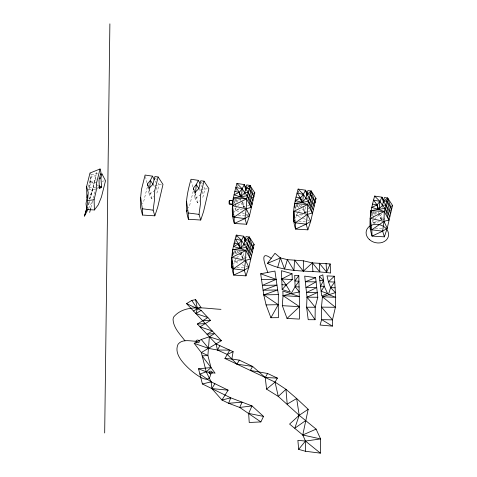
<?xml version="1.0" encoding="UTF-8"?>
<svg xmlns="http://www.w3.org/2000/svg" width="477" height="477" viewBox="0 0 477 477"><rect width="100%" height="100%" fill="white"/><g stroke="black" fill="none" stroke-linecap="round" stroke-linejoin="round"><path stroke-width="0.36" stroke-dasharray="2.38 1.79" d="M245.667 207.203L243.61 207.131L244.045 201.413M244.528 194.986L244.689 192.839M244.325 258.808L242.954 258.761L243.389 253.043M243.872 246.615L244.033 244.468M305.25 207.024L304.821 212.736L303.342 212.718M384.754 219.867L381.332 219.748L381.761 214.03M382.25 207.602L382.411 205.456M149.593 189.214L149.146 194.389L151.799 198.718L153.695 196.548M195.504 193.418L195.051 198.593L197.705 202.922L199.601 200.751M246.43 257.526L242.954 258.761L240.301 254.426L240.623 250.729M88.692 190.347L90.541 182.989L91.143 176.925L97.207 175.196M91.143 176.925L89.092 187.378L88.323 188.427M89.998 173.026L91.345 174.993L88.042 187.151M89.962 198.861L96.861 171.392M91.149 195.451L95.627 177.617M90.928 207.447L92.532 201.073M93.242 198.241L95.376 189.745M147.315 187.002L143.589 201.854L142.587 203.727M156.265 189.506L157.285 185.47L153.588 185.505M158.042 182.935L158.996 184.855L157.016 192.744L155.591 194.372M193.227 191.205L189.494 206.058L188.498 207.936M202.176 193.71L203.19 189.673L199.493 189.709M203.947 187.145L204.901 189.059L202.922 196.947L201.497 198.581M236.21 207.048L235.399 210.262L234.404 212.14M237.385 202.373L238.053 199.72L239.347 199.034M235.555 258.677L234.744 261.891L233.748 263.769M236.729 254.002L237.397 251.349L239.543 250.962M297.421 212.653L296.611 215.872L295.609 217.745M298.59 207.984L299.258 205.325L300.695 205.068M375.137 223.647L373.121 222.878L373.771 220.302M375.268 214.328L375.769 212.337L377.068 211.645M89.455 199.034L92.776 187.658M89.569 199.207L93.385 186.537M88.549 208.407L92.616 200.722M237.79 205.629L240.957 202.797L243.61 207.131L245.506 204.955M241.123 252.411L242.954 258.761L244.856 256.584M306.246 211.108L304.821 212.736L302.168 208.407M308.142 208.932L310.038 206.762M374.457 219.187L378.678 215.413L381.332 219.748L383.228 217.572M236.61 257.729L242.083 253.209M298.477 211.71L301.637 208.878M155.079 190.317L149.146 194.389L148.281 188.797M200.99 194.527L195.051 198.593L194.187 193M96.312 179.65L90.409 181.904L98.316 185.559M239.508 208.693L235.399 210.262L234.893 207.388M301.398 214.042L296.611 215.872L296.104 212.992M239.537 260.066L234.744 261.891L234.237 259.017M372.615 220.004L373.121 222.878L377.229 221.31M242.191 202.194L243.61 207.131L247.086 205.897M247.784 205.653L249.173 205.164M307.599 211.752L304.821 212.736L302.99 206.386M308.297 211.508L310.384 210.768M379.501 213.398L381.332 219.748L384.808 218.514M91.345 174.993L97.541 173.306M239.001 254.73L240.301 254.426M242.56 208.956L235.399 210.262L239.43 211.806M303.05 214.698L296.611 215.872L302.651 218.186M373.121 222.878L379.561 221.704M241.905 260.585L234.744 261.891L238.774 263.435M240.915 199.207L238.053 199.72L239.019 200.745M90.541 182.989L98.393 181.797M101.965 181.254L105.53 180.711M88.597 189.834L95.066 189.119M95.788 189.041L98.661 188.719M158.996 184.855L161.661 184.563M204.901 189.059L207.567 188.767M89.092 187.378L98.661 187.151M238.351 215.813L245.78 215.717M246.526 215.705L248.01 215.687M298.817 221.429L306.991 221.322M375.327 228.441L382.017 228.352M236.95 267.454L245.124 267.341M306.192 212.784L304.821 212.736L303.104 206.529M303.324 218.442L310.706 221.274M242.113 212.837L245.47 214.119M246.144 214.376L249.501 215.664M242.131 264.723L248.845 267.293M375.769 212.337L376.741 213.362M299.258 205.325L300.713 206.863M237.397 251.349L238.846 252.888M199.422 189.435L200.209 190.657M153.516 185.231L154.304 186.453M200.954 185.326L201.592 186.573M155.049 181.123L155.687 182.363M201.401 182.029L202.355 183.943M155.496 177.82L156.45 179.74M373.157 211.538L374.308 214.954M296.646 204.526L297.797 207.942M235.435 198.921L236.819 203.017M235.012 251.23L236.163 254.646M371.881 213.428L373.02 216.892M295.138 205.724L296.277 209.188M234.159 200.811L235.751 205.659M233.277 251.749L234.416 255.213M379.614 213.541L381.332 219.748M241.893 200.924L243.61 207.131M240.855 251.176L242.954 258.761M194.843 192.583L197.705 202.922M148.937 188.379L151.799 198.718M298.638 191.17L298.978 192.571M237.427 185.559L237.773 186.966M236.771 237.188L237.117 238.589M191.349 180.652L192.899 186.966M145.443 176.448L146.988 182.763M374.01 212.003L374.642 215.598M372.537 211.752L373.676 218.222M371.476 213.529L371.982 216.409M296.867 201.401L297.243 203.554M297.374 204.275L298.006 207.871M296.026 204.74L296.658 208.336M295.09 207.239L295.472 209.397M236.026 188.212L236.532 191.092M236.288 199.386L236.795 202.266M234.815 199.136L235.954 205.605M233.754 200.912L234.261 203.792M235.62 241.279L235.876 242.721M235.632 251.015L236.139 253.895M234.159 250.765L234.791 254.36M233.098 252.542L233.605 255.422M378.142 211.919L378.571 214.716M301.631 204.913L301.846 206.308M240.42 199.303L240.635 200.704M239.764 250.932L239.979 252.333M298.274 191.283L298.381 192.762"/><path stroke-width="0.72" d="M287.035 318.421L299.52 306.663L298.799 275.587L294.703 275.348L295.102 286.731L291.095 293.653L283.022 295.657L282.318 305.679L287.035 318.421L299.365 319.089L299.52 306.663L283.022 295.657L282.849 291.018L299.55 296.605L283.022 295.657M140.667 197.353L140.59 207.483L142.498 215.055L154.834 215.825L157.684 207.256L162.991 184.414L158.125 176.973L154.858 176.544L152.878 184.432L148.937 188.379L147.53 183.907L150.368 180.342L152.491 176.162L145.097 175.047L141.436 189.625L140.667 197.353L142.289 208.777L142.498 215.055M198.396 180.366L196.274 184.545L193.435 188.111L194.843 192.583L198.784 188.636L200.763 180.747L204.031 181.177L208.896 188.624L203.59 211.46L200.739 220.028L188.409 219.265C184.104 206.171 187.413 192.1 191.003 179.251L198.396 180.366L199.994 183.466M232.311 255.618L232.591 249.668L240.092 248.416L244.033 244.468L246.019 236.58L249.28 237.009L254.152 244.457L248.845 267.293L245.995 275.861L233.658 275.098C229.359 262.004 232.663 247.933 236.258 235.083L243.646 236.198L245.566 239.925M233.14 200.268L233.247 198.038L240.748 196.786L244.689 192.839L246.669 184.951L249.936 185.38L254.807 192.827L249.501 215.664L246.651 224.238L234.314 223.469C230.015 210.375 233.319 196.303 236.908 183.454L244.302 184.569L246.221 188.296M294.279 207.364L294.458 203.643L301.959 202.397L305.9 198.45L307.88 190.561L311.147 190.991L316.012 198.432L310.706 221.274L307.856 229.842L295.525 229.073C291.22 215.98 294.53 201.908 298.119 189.065L305.513 190.18L307.432 193.9M370.689 216.606L370.969 210.655L378.47 209.403L382.411 205.456L384.39 197.567L387.658 197.997L392.523 205.444L387.217 228.28L384.367 236.848L372.036 236.085C367.731 222.992 371.04 208.92 374.63 196.071L382.023 197.186L383.621 200.286M266.577 389.137L275.038 382.107L277.417 378.118L267.627 373.497L265.242 377.492L266.577 389.137L278.282 396.411L299.192 415.306L316.114 429.127L320.58 438.935L320.383 453.15L305.363 451.248L305.459 441.052L302.764 434.976L289.581 424.077L299.192 415.306L308.196 409.284L296.67 398.528L285.956 389.286L275.038 382.107L224.923 358.471L229.765 350.136L217.429 350.005L208.723 348.443L194.193 343.321L201.252 339.487L209.379 336.774L214.68 333.518L207 334.246L212.301 330.99L200.024 326.828L210.524 320.377L201.115 310.378L186.561 303.616L191.76 300.427L195.642 299.657L201.061 307.528L197.359 308.691L193.537 311.04M104.684 432.973L109.883 23.85M270.906 317.736L278.246 304.696L278.371 294.607L274.931 271.061L260.675 273.792L263.757 294.875L266.077 304.91L270.906 317.736L278.431 317.658L278.246 304.696L263.757 294.875L277.692 289.956L263.077 290.225L276.988 285.121L262.368 285.389L276.141 279.361L260.675 273.792M330.173 263.93L326.626 272.146L319.286 263.173L319.834 271.884L312.363 262.905L303.283 271.169L303.414 260.806L287.381 259.649L280.393 257.938L274.979 253.293L267.4 263.387C287.154 273.088 309.627 270.143 330.674 273.035L330.173 263.93L312.363 262.905L303.414 260.806M315.07 319.733L315.225 307.254L317.789 297.254L315.637 277.686L304.696 276.111L307.009 297.183L306.61 307.2L308.208 319.697L315.07 319.733L306.61 307.2L315.225 307.254L307.009 297.183L317.277 292.604L306.496 292.526L316.728 287.595L305.948 287.524L316.09 281.835L305.316 281.764L315.637 277.686M332.403 326.131L332.487 319.876L335.403 307.289L335.689 297.29L334.419 276.225L327.013 275.897L328.42 281.788L330.621 287.619L335.379 292.639L322.416 296.795L321.486 307.116L321.671 319.62L320.067 325.034L332.403 326.131L321.671 319.62L332.487 319.876L321.486 307.116L335.403 307.289L322.416 296.795L335.689 297.29L328.468 294.547L330.621 287.619L334.765 282.056L328.42 281.788L334.419 276.225M245.691 188.862L249.215 188.254L252.822 200.716L248.219 192.237L245.691 188.862L249.936 185.38L246.537 198.915L246.269 208.753L249.501 215.664L244.928 218.573L234.1 217.19L232.406 215.896L232.687 209.946M232.895 205.48L233.003 203.25M245.035 240.491L248.559 239.883L252.166 252.345L247.563 243.866L245.035 240.491L249.28 237.009L245.882 250.544L245.613 260.382L248.845 267.293L244.272 270.203L233.444 268.819L231.75 267.525L232.066 260.83M306.902 194.467L310.426 193.859L314.033 206.32L309.424 197.842L306.902 194.467L311.147 190.991L307.748 204.52L307.474 214.364L310.706 221.274L306.139 224.178L295.311 222.795L293.611 221.501L294.07 211.83M383.413 201.473L386.936 200.871L390.544 213.332L385.935 204.854L383.413 201.473L387.658 197.997L384.259 211.532L383.985 221.37L387.217 228.28L382.649 231.19L371.821 229.807L370.122 228.513L370.408 222.556M260.871 421.912L249.227 422.497L248.654 413.416L251.993 405.903L239.722 407.459L242.072 402.177L228.608 403.28L230.755 397.842L221.954 400.012L228.119 390.168L211.15 381.862L199.875 374.028L206.255 371.839L210.995 367.594L207.889 355.431L209.379 336.774L221.441 340.715L201.318 352.527L206.255 371.839L211.15 381.862L211.848 388.588L221.954 400.012L228.608 403.28L239.722 407.459L260.871 421.912L263.525 416.409L251.993 405.903L230.755 397.842L202.397 383.967L198.533 368.787L210.995 367.594L215.085 373.169L206.255 371.839L198.533 368.787M101.917 173.855L105.53 180.711L101.44 196.995L98.262 204.848L94.404 209.963L86.832 209.516L88.239 192.553L86.599 186.555L89.998 173.026L100.051 168.989L100.987 172.37L99.001 180.258L99.377 188.642L101.607 187.079L100.903 177.897L101.917 173.855L100.569 174.236M149.659 188.475L150.368 180.342L153.123 184.617M195.564 192.678L196.274 184.545L199.028 188.82M241.475 196.882L242.179 188.749L244.302 184.569L245.893 190.192M240.819 248.511L241.523 240.378L243.646 236.198L245.041 241.118M302.746 201.753L303.39 194.36L305.513 190.18L306.902 195.093M379.191 209.498L379.901 201.366L382.023 197.186L383.615 202.808M210.542 373.837C209.975 385.517 196.852 375.065 192.726 371.804A74.162 60.078 14.1 0 1 187.944 367.648C182.017 361.888 173.962 353.099 178.058 344.245C182.244 338.759 190.228 341.174 196.095 341.258M154.834 215.825L153.111 210.16L154.453 200.346L154.727 190.502L158.125 176.973M200.739 220.028L199.022 214.37L200.358 204.55L200.632 194.711L204.031 181.177M246.651 224.238L244.928 218.573L246.269 208.753L251.146 207.394L247.348 195.695L244.689 192.839L248.219 192.237L251.951 204.18L250.914 203.172M245.995 275.861L244.272 270.203L245.613 260.382L250.491 259.023L246.692 247.324L244.033 244.468L247.563 243.866L251.301 255.803L246.692 247.324L240.092 248.416L233.402 246.448L238.685 243.944L241.523 240.378L236.258 235.083L236.359 236.562M307.856 229.842L306.139 224.178L307.474 214.364L312.357 212.998L308.553 201.306L305.9 198.45L309.424 197.842L313.162 209.785L308.553 201.306L301.959 202.397L295.263 200.429L295.519 201.866M384.367 236.848L382.649 231.19L383.985 221.37L388.868 220.01L385.07 208.312L382.411 205.456L385.935 204.854L389.673 216.791L385.07 208.312L378.47 209.403L371.774 207.435L377.063 204.931L379.901 201.366L374.63 196.071M87.524 194.998L86.003 203.768L86.832 209.516M277.417 378.118L265.242 377.492L252.661 366.443L236.956 364.148L231.828 359.002L233.134 351.662L216.141 343.971L197.383 324.014L207.877 317.569L195.916 313.568L197.359 308.691L195.642 299.657M305.363 451.248L298.662 449.364L297.887 440.36L305.459 441.052L320.58 438.935L302.764 434.976L308.196 409.284M94.404 209.963L94.094 199.738L96.265 190.544L96.396 183.556L100.051 168.989M88.507 204.639L89.235 201.747M89.682 212.402L90.749 208.157M277.727 267.215L280.393 257.938L267.4 263.387M88.209 209.051L84.477 216.099L86.963 207.567M84.477 216.099L87.023 207.656M319.34 276.356L323.525 280.5L320.568 286.272L324.241 286.26L327.61 293.528L321.659 295.931L319.34 276.356L322.828 274.853L324.241 286.26L321.188 291.28L327.61 293.528M186.495 211.693L187.163 210.44M232.406 215.896L233.068 214.644M231.75 267.525L232.412 266.273M293.611 221.501L294.279 220.249M370.122 228.513L370.79 227.261M267.627 373.497L250.282 370.432L252.661 366.443L239.335 360.153L231.828 359.002L227.302 354.483L217.429 350.005L219.885 345.664M236.956 364.148L239.335 360.153M214.9 383.699L211.848 388.588L228.119 390.168M291.095 293.653L299.377 291.966L295.102 286.731L299.001 281.227L294.899 280.983L298.799 275.587M251.146 207.394L246.537 198.915L234.058 194.825L239.341 192.314L242.179 188.749L236.908 183.454M295.263 200.429L300.552 197.925L303.39 194.36L298.119 189.065M298.662 449.364L305.459 441.052L320.383 453.15M282.163 289.551L286.158 284.96L292.282 279.564L292.049 273.738L281.436 270.692L282.163 289.551L290.41 292.18L286.158 284.96L281.758 278.979L292.049 273.738M252.715 197.716L253.824 196.733L249.936 185.38L250.097 186.817M252.059 249.346L253.168 248.362L249.28 237.009L249.441 238.446M313.926 203.321L315.035 202.337L311.147 190.991L311.386 193.137M390.436 210.333L391.545 209.349L387.658 197.997L387.819 199.434M253.698 193.793L254.807 192.827M253.043 245.422L254.152 244.457M314.909 199.398L316.012 198.432M391.42 206.41L392.523 205.444M305.775 420.499L294.834 428.203L299.192 415.306L296.67 398.528L287.196 404.108L285.956 389.286L278.282 396.411L275.038 382.107M234.1 217.19L246.269 208.753L232.478 205.766L234.1 217.19L234.314 223.469L244.928 218.573M295.311 222.795L307.474 214.364L293.689 211.371L295.311 222.795L295.525 229.073L306.139 224.178M233.444 268.819L245.613 260.382L231.822 257.395L233.444 268.819L233.658 275.098L244.272 270.203M371.821 229.807L383.985 221.37L370.2 218.383L371.821 229.807L372.036 236.085L382.649 231.19M195.916 313.568L201.115 310.378M232.478 205.766L246.537 198.915L233.247 198.038L233.503 199.475M293.689 211.371L307.748 204.52L312.357 212.998M231.822 257.395L245.882 250.544L250.491 259.023M370.2 218.383L384.259 211.532L388.868 220.01M227.302 354.483L233.134 351.662M302.764 434.976L316.114 429.127M98.936 178.648L100.903 177.897M202.397 383.967L211.15 381.862M87.416 200.608L94.094 199.738M197.383 324.014L205.325 323.573M202.677 320.759L210.524 320.377M98.661 187.151L101.607 187.079L98.972 185.863M261.527 279.629L276.141 279.361M263.757 294.875L278.371 294.607M266.077 304.91L278.246 304.696M319.858 280.512L323.525 280.5M307.009 297.183L317.789 297.254M330.621 287.619L335.098 287.81M281.758 278.979L292.282 279.564M281.979 284.721L286.158 284.96M282.318 305.679L299.52 306.663M295.102 286.731L299.198 286.969M294.458 203.643L307.748 204.52L301.959 202.397L300.552 197.925L297.105 193.102L303.39 194.36L306.145 198.635M371.219 212.092L370.969 210.655L384.259 211.532L378.47 209.403L377.063 204.931L373.616 200.113L379.901 201.366L382.655 205.647M232.591 249.668L245.882 250.544L240.092 248.416L238.685 243.944L235.239 239.126L241.523 240.378L244.278 244.659M224.923 358.471L231.828 359.002M220.976 309.323C205.635 308.72 185.35 303.575 173.861 316.746A10.601 8.586 14.1 0 0 173.056 319.524C173.449 327.979 180.228 334.389 184.975 340.811M186.573 201.556L188.194 212.986L199.022 214.37M142.289 208.777L153.111 210.16M372.615 204.096L377.063 204.931L378.488 209.868M296.104 197.084L300.552 197.925L301.774 202.159M234.899 191.48L239.341 192.314L240.748 196.786L247.348 195.695L251.951 204.18M240.11 248.881L238.685 243.944L234.243 243.109L234.493 244.546M248.654 413.416L263.525 416.409M271.186 258.337C258.212 248.851 265.987 267.054 267.806 272.427M186.561 303.616L221.441 340.715M201.252 339.487L208.723 348.443M303.283 271.169L294.553 260.072L293.951 270.447L287.381 259.649L284.572 269.1L280.393 257.938M194.193 343.321L201.318 352.527L207.889 355.431L202.2 355.979L210.995 367.594M240.563 196.548L239.341 192.314L235.894 187.497L242.179 188.749L244.934 193.03M191.76 300.427L197.359 308.691M386.936 200.871L391.545 209.349M310.426 193.859L315.035 202.337M249.215 188.254L253.824 196.733M248.559 239.883L253.168 248.362M152.491 176.162L154.405 179.883M370.969 210.655L371.422 212.038M216.141 343.971L217.429 350.005M377.063 204.931L377.599 208.425M300.552 197.925L300.874 200.018M239.341 192.314L239.776 195.111M238.685 243.944L239.013 246.043M193.435 188.111L193.65 189.512M147.53 183.907L147.852 186M326.071 263.441L326.626 272.146M312.363 262.905L312.918 271.61M188.194 212.986L188.409 219.265M86.599 186.555L86.874 197.567M232.216 204.18A1.365 1.109 14.1 0 0 232.585 203.917A1.222 0.99 14.1 0 0 232.776 203.56L232.806 201.407A1.216 0.984 14.1 0 0 232.621 201.02A1.401 1.133 14.1 0 0 232.263 200.686A1.24 1.002 14.1 0 0 231.685 200.459L230.182 200.34A1.216 0.984 14.1 0 0 229.723 200.453L229.622 200.507A1.497 1.216 14.1 0 0 229.354 200.722A1.282 1.037 14.1 0 0 229.127 201.181L229.252 204.084L229.3 201.216A1.139 0.918 14.1 0 1 229.491 200.811L229.813 200.578A1.079 0.876 14.1 0 1 230.319 200.477L231.667 200.596A1.073 0.871 14.1 0 1 232.162 200.793L232.251 200.859A1.21 0.978 14.1 0 1 232.478 201.085A1.061 0.859 14.1 0 1 232.651 201.515L232.627 203.423A1.073 0.871 14.1 0 1 232.442 203.828A1.192 0.966 14.1 0 1 232.12 204.055A1.085 0.876 14.1 0 1 231.727 204.15L229.568 203.971L231.756 204.293A1.222 0.99 14.1 0 0 232.251 204.156M209.546 373.39A1.652 1.336 14.1 0 0 212.259 372.948A1.652 1.336 14.1 0 0 210.208 371.172A1.652 1.336 14.1 0 0 209.546 373.39M196.602 342.289A1.652 1.336 14.1 0 0 199.308 341.854A1.652 1.336 14.1 0 0 197.263 340.071A1.652 1.336 14.1 0 0 196.602 342.289M369.401 239.573A11.37 9.212 14.1 0 0 388.218 236.932A11.37 9.212 14.1 0 0 374.409 224.411A11.37 9.212 14.1 0 0 369.401 239.573"/></g></svg>
